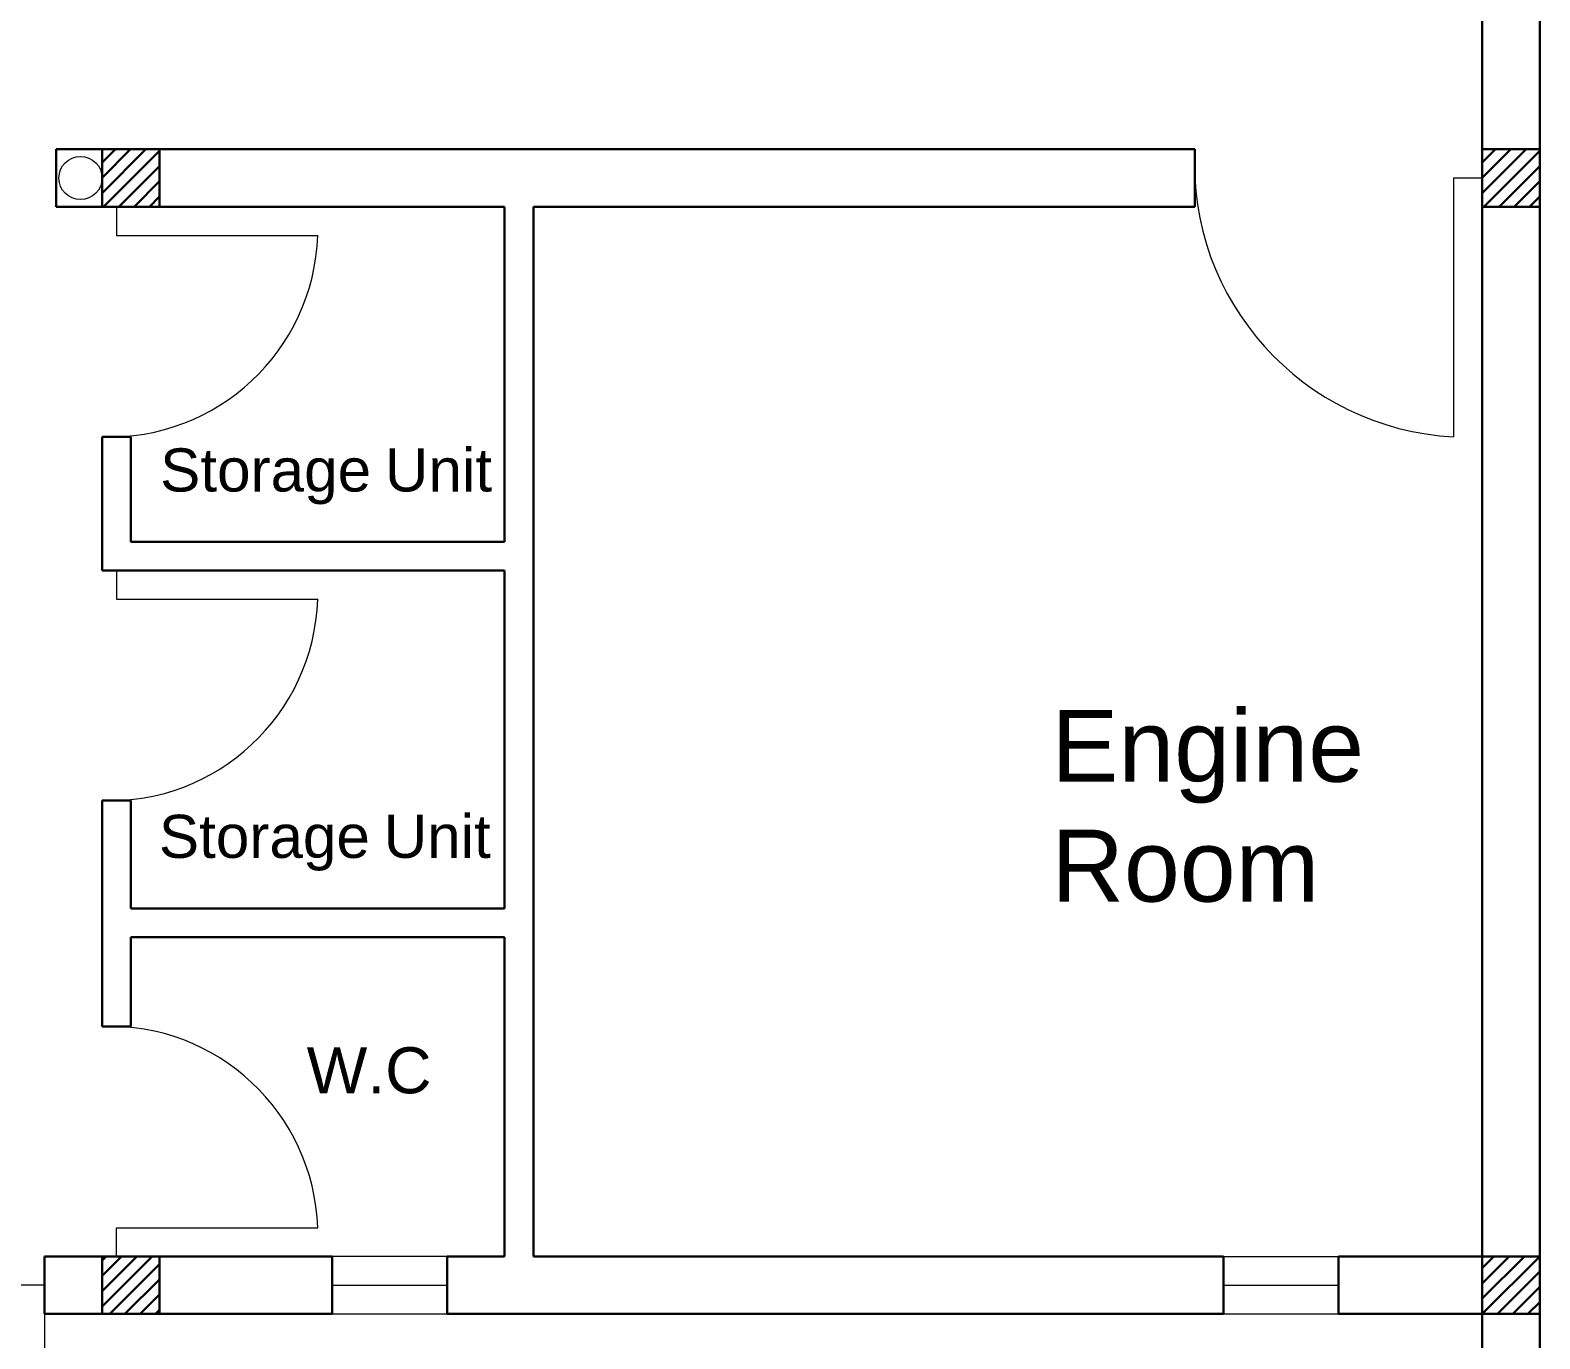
# Model space of a CAD drawing. Header units: inches. Extents: x 20.1 to 40.1, y 20 to 50.
# Drawn here: x 24.86 to 30.11, y 31.94 to 36.49 of the extents above; entities that cross this region are included whole.
import ezdxf

# ---------------------------------------------------------------- set-up
doc = ezdxf.new("R2010")
doc.units = ezdxf.units.IN
doc.header["$LTSCALE"] = 0.85
doc.header["$MEASUREMENT"] = 0
doc.styles.get("Standard").update_dxf_attribs({"font": 'arial.ttf'})

msp = doc.modelspace()

# ---------------------------------------------------------------- hatches: boundary and pattern name
at = {"lineweight": 30}
h = msp.add_hatch(dxfattribs=at)
h.set_pattern_fill('ANSI31', color=256, scale=0.3)
h.paths.add_polyline_path([(25.3074, 36.0783), (25.1074, 36.0783), (25.1074, 35.8783), (25.3074, 35.8783)])
h = msp.add_hatch(dxfattribs=at)
h.set_pattern_fill('ANSI31', color=256, scale=0.3)
h.set_pattern_definition([(45, (4.8, 0), (-0.026516504, 0.026516504), [])])
h.paths.add_polyline_path([(30.1074, 36.0783), (29.9074, 36.0783), (29.9074, 35.8783), (30.1074, 35.8783)])
h = msp.add_hatch(dxfattribs=at)
h.set_pattern_fill('ANSI31', color=256, scale=0.3)
h.paths.add_polyline_path([(25.3074, 32.2283), (25.1074, 32.2283), (25.1074, 32.0283), (25.3074, 32.0283)])
h = msp.add_hatch(dxfattribs=at)
h.set_pattern_fill('ANSI31', color=256, scale=0.3)
h.paths.add_polyline_path([(30.1074, 32.2283), (29.9074, 32.2283), (29.9074, 32.0283), (30.1074, 32.0283)])

# ---------------------------------------------------------------- linework, layer by layer
for p, q in [((25.1074, 36.0783), (24.9474, 36.0783)), ((24.9474, 36.0783), (24.9474, 35.8783)), ((25.2174, 36.0783), (25.1174, 36.0783)), ((25.3074, 36.0783), (28.9074, 36.0783)), ((28.9074, 35.8783), (28.9074, 36.0783)), ((29.9074, 35.8783), (29.9074, 36.0783)), ((30.1074, 36.0783), (29.9074, 36.0783)), ((24.9474, 35.8783), (25.1074, 35.8783)), ((25.3074, 35.8783), (26.5074, 35.8783)), ((26.5074, 35.8783), (26.5074, 34.7633)), ((26.6074, 35.8783), (26.6074, 32.2283)), ((26.6074, 35.8783), (28.9074, 35.8783)), ((29.9074, 35.8783), (30.1074, 35.8783)), ((25.1074, 35.0783), (25.1074, 34.6133)), ((25.1074, 35.0783), (25.2074, 35.0783)), ((25.2074, 35.0783), (25.2074, 34.7633)), ((25.2074, 34.7133), (25.2074, 34.7633)), ((26.5074, 34.7133), (26.5074, 34.7633)), ((25.2074, 34.7133), (26.5074, 34.7133)), ((25.2074, 34.6133), (25.1074, 34.6133)), ((25.2074, 34.6133), (26.5074, 34.6133)), ((26.5074, 34.5633), (26.5074, 34.6133)), ((26.5074, 34.5633), (26.5074, 33.4383)), ((25.1074, 33.8133), (25.1074, 33.0283)), ((25.1074, 33.8133), (25.2074, 33.8133)), ((25.2074, 33.8133), (25.2074, 33.5483)), ((25.2074, 33.5383), (25.2074, 33.5483)), ((25.2074, 33.5383), (25.2074, 33.4383)), ((26.5074, 33.4383), (25.2074, 33.4383)), ((25.2074, 33.3383), (26.5074, 33.3383)), ((25.2074, 33.3383), (25.2074, 33.0283)), ((25.2074, 33.0283), (25.2074, 33.3383)), ((26.5074, 33.3383), (26.5074, 32.2283)), ((29.9074, 33.3283), (29.9074, 33.2283)), ((25.1074, 33.0283), (25.2074, 33.0283)), ((24.9074, 32.2283), (24.9074, 32.0283)), ((24.9074, 32.2283), (25.9074, 32.2283)), ((25.1074, 32.2283), (25.1074, 32.0283)), ((25.3074, 32.2283), (25.3074, 32.0283)), ((25.5074, 32.2283), (25.4074, 32.2283)), ((25.9074, 32.2283), (25.9074, 32.0283)), ((26.3074, 32.2283), (26.3074, 32.0283)), ((26.3074, 32.2283), (26.5074, 32.2283)), ((26.6074, 32.2283), (27.7074, 32.2283)), ((27.8074, 32.2283), (27.7074, 32.2283)), ((27.8074, 32.2283), (29.0074, 32.2283)), ((29.0074, 32.2283), (29.0074, 32.0283)), ((29.4074, 32.2283), (29.7574, 32.2283)), ((29.4074, 32.2283), (29.4074, 32.0283)), ((29.9074, 32.0283), (29.9074, 32.2283)), ((29.9074, 32.2283), (30.1074, 32.2283)), ((25.9074, 32.0283), (24.9074, 32.0283)), ((29.0074, 32.0283), (26.3074, 32.0283)), ((29.7574, 32.0283), (29.4074, 32.0283)), ((29.7574, 32.0283), (29.7574, 32.0283)), ((29.9074, 20.2283), (29.9074, 32.0283)), ((30.1074, 20.0283), (30.1074, 32.0283))]:
    msp.add_line(p, q, dxfattribs=at)
at = {"lineweight": 9}
for p, q in [((29.9074, 35.9783), (29.8074, 35.9783)), ((29.8074, 35.9783), (29.8074, 35.0783)), ((25.1074, 35.8783), (25.2074, 35.8783)), ((25.1574, 35.8783), (25.1574, 35.7783)), ((25.1574, 35.7783), (25.8574, 35.7783)), ((25.1574, 34.6133), (25.1574, 34.5133)), ((25.1574, 34.5133), (25.8574, 34.5133)), ((25.1574, 32.2283), (25.1574, 32.3283)), ((25.1574, 32.3283), (25.8574, 32.3283)), ((26.3074, 32.2283), (25.9074, 32.2283)), ((29.0074, 32.2283), (29.4074, 32.2283)), ((24.9074, 32.1283), (24.8074, 32.1283)), ((25.9074, 32.1283), (26.3074, 32.1283)), ((29.0074, 32.1283), (29.4074, 32.1283)), ((24.9074, 32.0283), (24.9074, 28.3283)), ((25.9074, 32.0283), (26.3074, 32.0283)), ((29.0074, 32.0283), (29.4074, 32.0283))]:
    msp.add_line(p, q, dxfattribs=at)
at = {"lineweight": 30}
for points in [[(29.7574, 50.0283), (30.1074, 50.0283), (30.1074, 32.0283), (29.7574, 32.0283)], [(29.9074, 36.9283), (29.9074, 36.0783)], [(29.9074, 35.8783), (29.9074, 33.3283)], [(29.9074, 33.2283), (29.9074, 32.2283), (29.7574, 32.2283)]]:
    msp.add_lwpolyline(points, dxfattribs=at)
msp.add_lwpolyline([(25.1074, 35.8783), (25.3074, 35.8783), (25.3074, 36.0783), (25.1074, 36.0783)], close=True, dxfattribs=at)
at = {"lineweight": 9}
msp.add_circle((25.0324, 35.9783), 0.075, dxfattribs=at)
for centre, radius, start, end in [((29.8574, 36.0283), 0.9513, 176.9872, 266.9872), ((25.1324, 35.8033), 0.7254, 268.0251, 358.0251), ((25.1324, 34.5383), 0.7254, 268.0251, 358.0251), ((25.1324, 32.3033), 0.7254, 1.9749, 91.9749)]:
    msp.add_arc(centre, radius, start, end, dxfattribs=at)

# ---------------------------------------------------------------- texts
at = {"lineweight": 30}
note = msp.add_mtext_dynamic_manual_height_columns('\\pt0.45;Storage ', width=0.781608, gutter_width=0, heights=[0.2489, 0], dxfattribs=dict(at, insert=(25.3093, 35.0382), char_height=0.15, attachment_point=1))
for column, words in zip(note.columns.linked_columns, ['\\pt0.45;Unit']):
    column.text = words
note = msp.add_mtext_dynamic_manual_height_columns('\\pt0.75;Engine ', width=0.781608, gutter_width=0.4004, heights=[0.2489, 0], dxfattribs=dict(at, insert=(27.2269, 34.1289), char_height=0.25, attachment_point=1))
for column, words in zip(note.columns.linked_columns, ['\\pt0.75;Room']):
    column.text = words
note = msp.add_mtext_dynamic_manual_height_columns('\\pt0.45;Storage ', width=0.781608, gutter_width=0, heights=[0.2489, 0], dxfattribs=dict(at, insert=(25.305, 33.7642), char_height=0.15, attachment_point=1))
for column, words in zip(note.columns.linked_columns, ['\\pt0.45;Unit']):
    column.text = words
at = {"lineweight": 30, "insert": (25.8188, 32.9556), "char_height": 0.16, "attachment_point": 1}
msp.add_mtext_dynamic_manual_height_columns('\\pt0.48;W.C', width=0.781608, gutter_width=0.0598, heights=[0.2489], dxfattribs=at)

doc.saveas('drawing.dxf')
